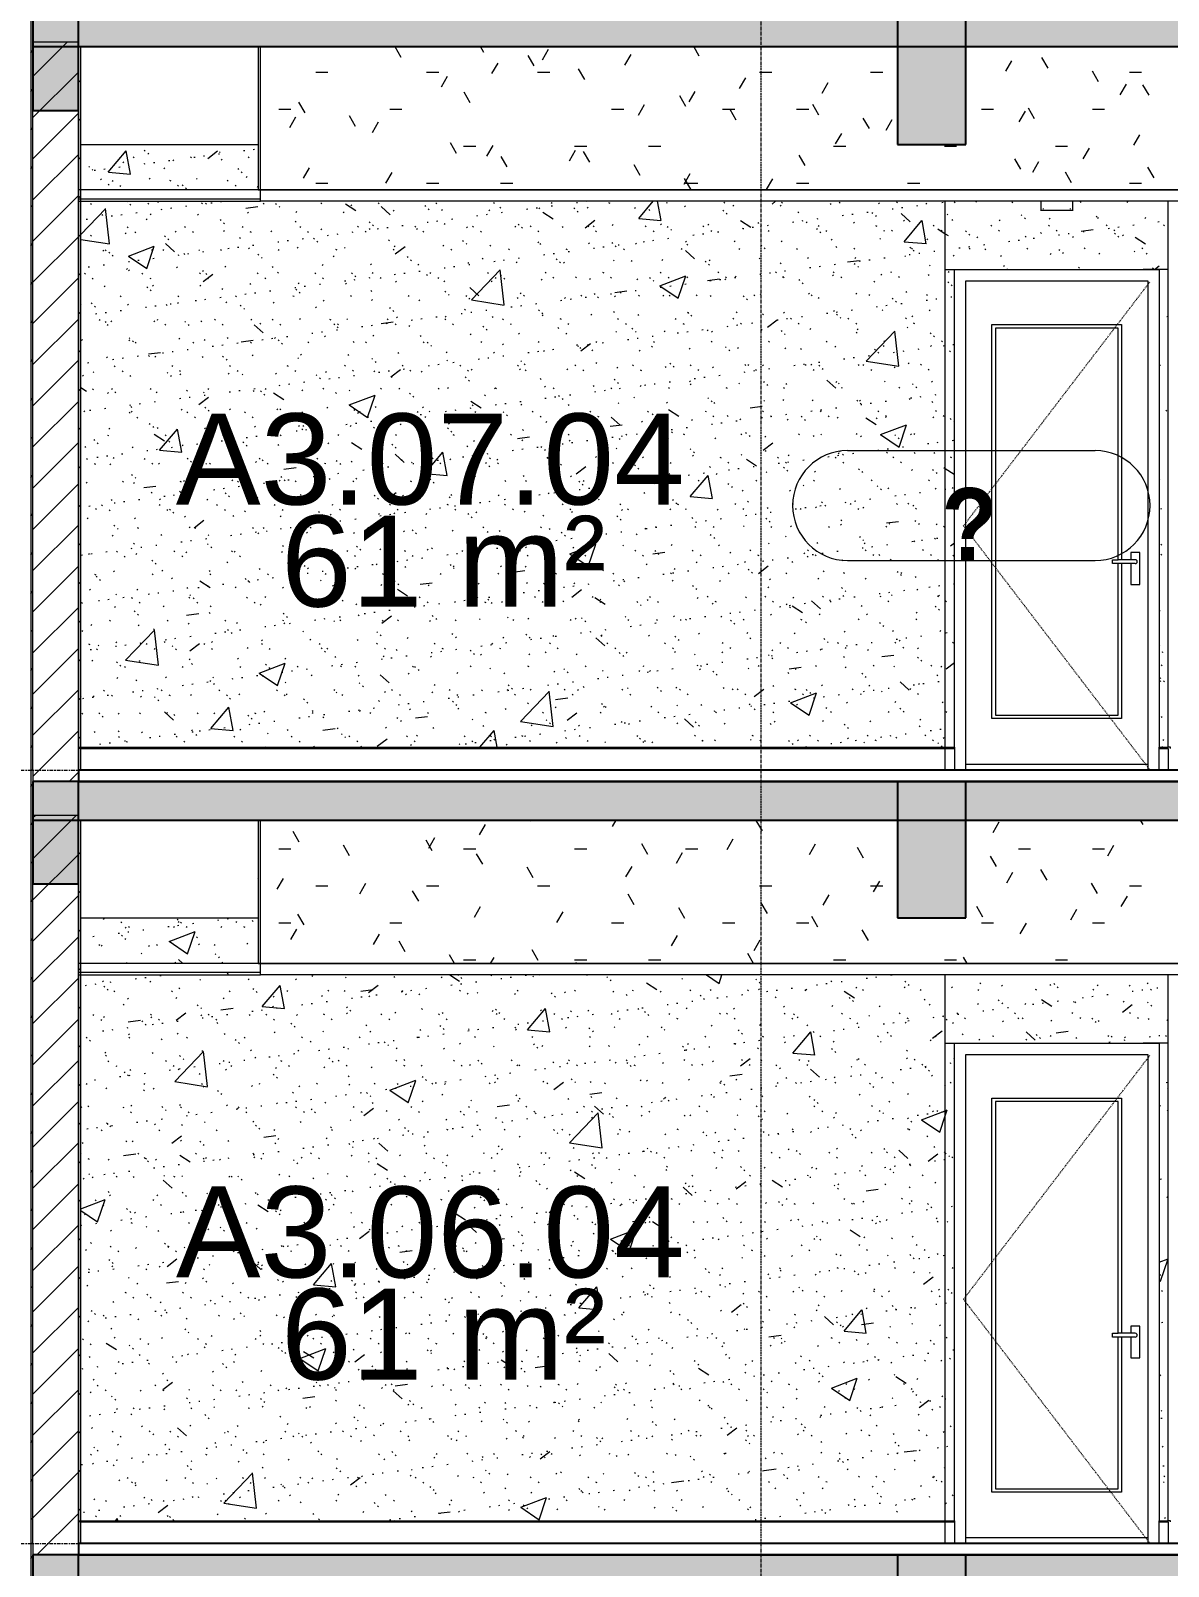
# Model space of a CAD drawing. Header units: millimetres. Extents: x 25061 to 259291, y -8723 to 35400.
# Drawn here: x 118842 to 123842, y 19100 to 25850 of the extents above; entities that cross this region are included whole.
import ezdxf

# ---------------------------------------------------------------- set-up
doc = ezdxf.new("R2010")
doc.units = ezdxf.units.MM
for name, pattern in [('Centre', [31.75, 6.35, -4.7625, 15.875, -4.7625]), ('Dash', [6.35, 3.175, -3.175]), ('Grid Line', [22.225, 12.7, -3.175, 3.175, -3.175])]:
    doc.linetypes.add(name, pattern=pattern)
for name, color, linetype, lineweight in [('0-1', 7, 'Continuous', 5), ('A-AREA-IDEN', 2, 'Continuous', 9), ('A-CLNG', 13, 'Continuous', 9), ('A-CLNG-1', 250, 'Continuous', 18), ('A-CLNG-2', 7, 'Continuous', 9), ('A-CLNG-PATT-1', 7, 'Continuous', 9), ('A-CLNG-PATT-2', 9, 'Continuous', 9), ('A-DETL-GENF-HDLN-1', 7, 'Dash', 9), ('A-DOOR', 31, 'Continuous', 9), ('A-DOOR-1', 7, 'Continuous', 9), ('A-DOOR-IDEN', 31, 'Continuous', 9), ('A-FLOR-1', 10, 'Continuous', 25), ('A-FLOR-HRAL-1', 253, 'Continuous', 9), ('A-FLOR-LEVL-2', 51, 'Centre', 9), ('A-FLOR-PATT-1', 7, 'Continuous', 9), ('A-WALL-1', 113, 'Continuous', 18), ('A-WALL-PATT-1', 7, 'Continuous', 9), ('A-WALL-PATT-2', 9, 'Continuous', 9), ('A-WALL-PATT-4', 111, 'Continuous', 9), ('E-LITE-EQPM', 33, 'Continuous', 9), ('E-LITE-EQPM-1', 7, 'Continuous', 9), ('I-WALL-1', 250, 'Continuous', 18), ('I-WALL-2', 7, 'Continuous', 9), ('I-WALL-3', 2, 'Continuous', 18), ('S-BEAM-1', 12, 'Continuous', 5), ('S-BEAM-2', 10, 'Continuous', 25), ('S-BEAM-3', 7, 'Continuous', 9), ('S-GRID-1', 1, 'Grid Line', 9)]:
    doc.layers.add(name, color=color, linetype=linetype, lineweight=lineweight)
doc.styles.add('Arial', font='arial.ttf', dxfattribs={"height": 400})
doc.styles.add('Arial_B_1', font='arialbd.ttf', dxfattribs={"width": 0.9, "height": 320})
pattern_1 = [(45, (81080.3, 14125), (-84.8528, 84.8528), [])]
pattern_2 = [(50, (81080.3, 14125), (1165.978, -102.01), [121.92, -1341.12]), (355, (81080.3, 14125), (-225.554, 1222.763), [97.536, -1072.896]), (100.451, (81177.5, 14116.5), (940.433, 1120.746), [103.616, -1139.776]), (46.184, (81080.3, 14450.1), (1734.906, -269.074), [182.88, -2011.68]), (96.636, (81224.9, 14427.7), (1519.38, 1583.536), [155.424, -1709.665]), (351.184, (81080.3, 14450.1), (1519.39, 1583.52), [146.304, -1609.344]), (21, (81242.9, 14368.8), (970.332, -654.498), [121.92, -1341.12]), (326, (81242.9, 14368.8), (395.533, 1178.804), [97.536, -1072.896]), (71.451, (81323.7, 14314.3), (1365.87, 524.296), [103.616, -1139.776]), (37.5, (81080.3, 14125), (19.767, 541.1527), [53.645, -1006.246, 53.645, -1035.507, -1076.96]), (37.5, (81080.3, 14125), (19.767, 541.1527), [-2149.043, 53.645, -1023.315]), (7.5, (81080.3, 14125), (427.646, 641.156), [53.645, -567.334, 53.645, -981.862, -410.464]), (7.5, (81080.3, 14125), (427.646, 641.156), [-1656.486, 53.645, -356.819]), (327.5, (80717.8, 14125), (867.782, -36.665), [53.645, -352.755, 53.645, -1214.323, -1682.496]), (327.5, (80717.8, 14125), (867.782, -36.665), [-1674.368, 53.645, -1628.85]), (317.5, (80555.2, 14125), (948.028, 162.731), [53.645, -474.675, 53.645, -788.416, -1194.816]), (317.5, (80555.2, 14125), (948.028, 162.731), [-1370.38, 53.645, -1141.17])]
pattern_3 = [(37.5, (81080.3, 14125), (-5.1206, 156.61216), [5.364, -118.181, 5.364, -132.812, -132.08]), (37.5, (81080.3, 14125), (-5.1206, 156.61216), [-261.722, 5.364, -126.716]), (7.5, (81080.3, 14125), (143.847, 229.3842), [5.364, -61.285, 5.364, -105.989, -42.672]), (7.5, (81080.3, 14125), (143.847, 229.3842), [-178.003, 5.364, -37.308]), (327.5, (80980.33, 14125), (253.11758, 0.46008), [5.364, -35.276, 5.364, -140.94, -191.008]), (327.5, (80980.33, 14125), (253.11758, 0.46008), [-186.944, 5.364, -185.644]), (317.5, (80980.33, 14125), (244.3381, 71.3376), [5.364, -14.956, 5.364, -90.546, -109.728]), (317.5, (80980.33, 14125), (244.3381, 71.3376), [-116.23, 5.364, -104.364])]
pattern_4 = [(0, (81080.3, 14125), (650.24, 162.56), [53.645, -434.035, 53.645, -434.035, -2600.96]), (0, (81080.3, 14125), (650.24, 162.56), [-975.36, 53.645, -921.715, 53.645, -434.035, -1137.92]), (0, (81080.3, 14125), (650.24, 162.56), [-2438.4, 53.645, -271.475, 53.645, -759.155]), (120, (81324.14, 14206.28), (-465.9011, 481.84436), [53.645, -434.035, 53.645, -3034.995]), (120, (81324.14, 14206.28), (-465.9011, 481.84436), [-541.325, -434.035, 53.645, -921.715, -1625.6]), (120, (81324.14, 14206.28), (-465.9011, 481.84436), [-1950.72, 53.645, -434.035, 53.645, -1084.275]), (120, (81324.14, 14206.28), (-465.9011, 481.84436), [-2492.045, -271.475, 53.645, -759.155]), (240, (81405.42, 14531.4), (-184.3389, -644.40436), [53.645, -434.035, 53.645, -3034.995]), (240, (81405.42, 14531.4), (-184.3389, -644.40436), [-541.325, -434.035, 53.645, -921.715, -1625.6]), (240, (81405.42, 14531.4), (-184.3389, -644.40436), [-1950.72, 53.645, -434.035, 53.645, -1084.275]), (240, (81405.42, 14531.4), (-184.3389, -644.40436), [-2492.045, -271.475, 53.645, -759.155])]
pattern_5 = [(0, (81080.3, 14125), (1300.48, 325.12), [53.645, -921.715, 53.645, -6123.635]), (0, (81080.3, 14125), (1300.48, 325.12), [-1029.005, -921.715, 53.645, -1897.075, -3251.2]), (0, (81080.3, 14125), (1300.48, 325.12), [-3901.44, 53.645, -921.715, 53.645, -2222.195]), (0, (81080.3, 14125), (1300.48, 325.12), [-4930.445, -596.595, 53.645, -1571.955]), (120, (81567.98, 14287.56), (-931.8022, 963.6887), [53.645, -921.715, -6177.28]), (120, (81567.98, 14287.56), (-931.8022, 963.6887), [-975.36, 53.645, -921.715, -5201.92]), (120, (81567.98, 14287.56), (-931.8022, 963.6887), [-1950.72, 53.645, -1897.075, -3251.2]), (120, (81567.98, 14287.56), (-931.8022, 963.6887), [-3901.44, 53.645, -921.715, -2275.84]), (120, (81567.98, 14287.56), (-931.8022, 963.6887), [-4876.8, 53.645, -596.595, -1625.6]), (120, (81567.98, 14287.56), (-931.8022, 963.6887), [-5527.04, 53.645, -1571.955]), (240, (81730.54, 14937.8), (-368.6778, -1288.8087), [53.645, -921.715, -6177.28]), (240, (81730.54, 14937.8), (-368.6778, -1288.8087), [-975.36, 53.645, -921.715, -5201.92]), (240, (81730.54, 14937.8), (-368.6778, -1288.8087), [-1950.72, 53.645, -1897.075, -3251.2]), (240, (81730.54, 14937.8), (-368.6778, -1288.8087), [-3901.44, 53.645, -921.715, -2275.84]), (240, (81730.54, 14937.8), (-368.6778, -1288.8087), [-4876.8, 53.645, -596.595, -1625.6]), (240, (81730.54, 14937.8), (-368.6778, -1288.8087), [-5527.04, 53.645, -1571.955])]
pattern_6 = [(45, (81080.3, 14125), (-90.50967, 90.50967), [])]

# ---------------------------------------------------------------- blocks, each defined once
blk = doc.blocks.new('NCV_TKTC_KET CAU_rvt-1-TKCS_MẶT CẮT 1')
at = {"layer": 'A-FLOR-PATT-1'}
h = blk.add_hatch(color=256, dxfattribs=at)
h.paths.add_polyline_path([(127252.4, 25780), (127252.4, 25950), (118852.4, 25950), (118852.4, 25780), (126740, 25780)])
h.paths.add_polyline_path([(33652.6, 25780), (42052.6, 25780), (42052.6, 25950), (33652.6, 25950)])
h.paths.add_polyline_path([(46552.6, 25780), (54952.6, 25780), (54952.6, 25950), (46552.6, 25950)])
h.paths.add_polyline_path([(114352.4, 25780), (114352.4, 25950), (105952.4, 25950), (105952.4, 25780), (113942, 25780)])
h = blk.add_hatch(color=256, dxfattribs=at)
h.paths.add_polyline_path([(127252.4, 22380), (127252.4, 22550), (118852.4, 22550), (118852.4, 22380), (126740, 22380)])
h.paths.add_polyline_path([(33652.6, 22380), (42052.6, 22380), (42052.6, 22550), (33652.6, 22550)])
h.paths.add_polyline_path([(114352.4, 22380), (114352.4, 22550), (105952.4, 22550), (105952.4, 22380), (113942, 22380)])
h.paths.add_polyline_path([(46552.6, 22380), (54952.6, 22380), (54952.6, 22550), (46552.6, 22550)])
h = blk.add_hatch(color=256, dxfattribs=at)
h.paths.add_polyline_path([(127252.4, 18980), (127252.4, 19150), (118852.4, 19150), (118852.4, 18980), (126740, 18980)])
h.paths.add_polyline_path([(33652.6, 18980), (42052.6, 18980), (42052.6, 19150), (33652.6, 19150)])
h.paths.add_polyline_path([(114352.4, 18980), (114352.4, 19150), (105952.4, 19150), (105952.4, 18980), (113942, 18980)])
h.paths.add_polyline_path([(46552.6, 18980), (54952.6, 18980), (54952.6, 19150), (46552.6, 19150)])
at = {"layer": 'S-BEAM-1'}
for points in [[(119052.5, 25500), (119052.5, 25950), (118852.5, 25950), (118852.5, 25500)], [(122652.5, 25350), (122952.5, 25350), (122952.5, 25950), (122652.5, 25950), (122652.5, 25564.2)], [(119052.5, 22100), (119052.5, 22550), (118852.5, 22550), (118852.5, 22100)], [(122952.5, 21950), (122952.5, 22550), (122652.5, 22550), (122652.5, 21950)], [(119052.5, 18700), (119052.5, 19150), (118852.5, 19150), (118852.5, 18700)], [(122952.5, 18550), (122952.5, 19150), (122652.5, 19150), (122652.5, 18550), (122740.6, 18550)]]:
    blk.add_hatch(color=256, dxfattribs=at).paths.add_polyline_path(points)
at = {"layer": 'A-FLOR-1'}
for p, q in [((118852.4, 25950), (118852.4, 25780)), ((118852.4, 25780), (127252.4, 25780)), ((127252.4, 22550), (118852.4, 22550)), ((118852.4, 22550), (118852.4, 22380)), ((118852.4, 22380), (127252.4, 22380)), ((127252.4, 19150), (118852.4, 19150)), ((118852.4, 19150), (118852.4, 18980))]:
    blk.add_line(p, q, dxfattribs=at)
at = {"layer": 'S-BEAM-2'}
for p, q in [((118852.5, 25950), (118852.5, 25500)), ((119052.5, 25500), (119052.5, 25950)), ((122652.5, 25950), (122652.5, 25350)), ((122952.5, 25350), (122952.5, 25950)), ((118852.5, 25500), (119052.5, 25500)), ((122652.5, 25350), (122952.5, 25350)), ((119052.5, 22550), (118852.5, 22550)), ((118852.5, 22550), (118852.5, 22100)), ((119052.5, 22100), (119052.5, 22550)), ((122952.5, 22550), (122652.5, 22550)), ((122652.5, 22550), (122652.5, 21950)), ((122952.5, 21950), (122952.5, 22550)), ((118852.5, 22100), (119052.5, 22100)), ((122652.5, 21950), (122952.5, 21950)), ((119052.5, 19150), (118852.5, 19150)), ((118852.5, 19150), (118852.5, 18700)), ((119052.5, 18700), (119052.5, 19150)), ((122952.5, 19150), (122652.5, 19150)), ((122652.5, 19150), (122652.5, 18550)), ((122952.5, 18550), (122952.5, 19150))]:
    blk.add_line(p, q, dxfattribs=at)
at = {"layer": 'S-BEAM-3'}
for p, q in [((119062.5, 25350), (119842.5, 25350)), ((119062.5, 21950), (119842.5, 21950))]:
    blk.add_line(p, q, dxfattribs=at)
blk = doc.blocks.new('DOOR_CW_01 CANH MO-PANEL KINH - DIG_02-800x2200-CỬA NHÔM KÍNH-401063-TKCS_MẶT CẮT 1')
at = {"layer": 'A-DOOR-1'}
for p, q in [((122862.7, 7800), (122972.7, 7800)), ((122752.7, 5700), (122752.7, 5695)), ((122752.7, 5700), (122752.7, 5695)), ((122752.7, 5700), (122752.7, 5695)), ((122792.7, 5695), (122792.7, 5700)), ((122852.7, 5695), (122852.7, 5700)), ((122852.7, 5695), (122852.7, 5700)), ((122852.7, 5700), (122852.7, 5695))]:
    blk.add_line(p, q, dxfattribs=at)
blk = doc.blocks.new('DOOR_CW_01 CANH MO-PANEL KINH - DIW_01-900x2200-CỬA GỖ VÂN LAMINATE-553375-TKCS_MẶT CẮT 1')
at = {"layer": 'A-DOOR-1'}
for p, q in [((123842.7, 7800), (123732.7, 7800)), ((123852.7, 5695), (123852.7, 5700)), ((123852.7, 5695), (123852.7, 5700)), ((123852.7, 5695), (123852.7, 5700)), ((123912.7, 5695), (123912.7, 5700)), ((123952.7, 5700), (123952.7, 5695)), ((123952.7, 5700), (123952.7, 5695)), ((123952.7, 5695), (123952.7, 5700))]:
    blk.add_line(p, q, dxfattribs=at)
blk = doc.blocks.new('LIC_09 - ĐÈN LED DOWNLIGHT ÂM TRẦN_ P_9W - 6000K - LIC_09 - ĐÈN LED DOWNLIGHT ÂM TRẦN_ P_9W_ ÁNH SÁNG TRẮNG 6000K-517041-TKCS_MẶT CẮT 1')
at = {"layer": 'E-LITE-EQPM-1'}
for p, q in [((123283.1, 8100), (123283.1, 8060)), ((123423.1, 8060), (123423.1, 8100)), ((123424.4, 8060), (123281.7, 8060)), ((123353.1, 8060), (123283.1, 8060)), ((123293.1, 8068), (123293.1, 8065)), ((123423.1, 8060), (123353.1, 8060)), ((123413.1, 8065), (123413.1, 8068))]:
    blk.add_line(p, q, dxfattribs=at)
blk = doc.blocks.new('DOOR_CW_01 CANH MO-PANEL KINH - DIG_01-900x2200-CỬA NHÔM KÍNH-901226-TKCS_MẶT CẮT 1')
at = {"layer": 'A-DETL-GENF-HDLN-1'}
for p, q in [((122942.7, 6673.5), (123762.7, 7747)), ((123762.7, 5600), (122942.7, 6673.5))]:
    blk.add_line(p, q, dxfattribs=at)
at = {"layer": 'A-DOOR-1'}
for p, q in [((122952.7, 5600), (122952.7, 7750)), ((122952.7, 7750), (123752.7, 7750)), ((123752.7, 7750), (123752.7, 5600)), ((123067.7, 7558), (123637.7, 7558)), ((123067.7, 5826), (123067.7, 7558)), ((123622.7, 7543), (123082.7, 7543)), ((123082.7, 7543), (123082.7, 5841)), ((123622.7, 6524.5), (123622.7, 7543)), ((123637.7, 7558), (123637.7, 6524.5)), ((123677.9, 6556), (123677.9, 6524.5)), ((123717.5, 6556), (123677.9, 6556)), ((123717.5, 6416), (123717.5, 6556)), ((123596.9, 6524.5), (123622.7, 6524.5)), ((123596.9, 6507.5), (123596.9, 6524.5)), ((123622.7, 6507.5), (123596.9, 6507.5)), ((123697.7, 6524.5), (123622.7, 6524.5)), ((123622.7, 5841), (123622.7, 6507.5)), ((123697.7, 6507.5), (123622.7, 6507.5)), ((123637.7, 6507.5), (123637.7, 5826)), ((123677.9, 6507.5), (123677.9, 6416)), ((123677.9, 6416), (123717.5, 6416)), ((123637.7, 5826), (123067.7, 5826)), ((123082.7, 5841), (123622.7, 5841)), ((122902.7, 5700), (122902.7, 5695)), ((123802.7, 5695), (123802.7, 5700)), ((122952.7, 5626), (123752.7, 5626))]:
    blk.add_line(p, q, dxfattribs=at)
for start, end in [(0, 90), (270, 360)]:
    blk.add_arc((123697.7, 6516), 8.5, start, end, dxfattribs=at)
blk = doc.blocks.new('Railing - Railing-915991-TKCS_MẶT CẮT 1')
at = {"layer": 'A-FLOR-HRAL-1'}
for p, q in [((119062.5, 12495), (119052.5, 12495)), ((119052.5, 12495), (119052.5, 12400)), ((119062.5, 12400), (119062.5, 12495)), ((119062.5, 12495), (122862.5, 12495)), ((122862.5, 12400), (122862.5, 12495)), ((119052.5, 12400), (119062.5, 12400))]:
    blk.add_line(p, q, dxfattribs=at)
blk = doc.blocks.new('Railing - Railing-V38-TKCS_MẶT CẮT 1')
at = {"layer": 'A-FLOR-HRAL-1'}
for p, q in [((122862.5, 12495), (122902.5, 12495)), ((122902.5, 12495), (122902.5, 12400))]:
    blk.add_line(p, q, dxfattribs=at)
blk = doc.blocks.new('Railing - Railing-V39-TKCS_MẶT CẮT 1')
at = {"layer": 'A-FLOR-HRAL-1'}
for p, q in [((123802.5, 12400), (123802.5, 12495)), ((123802.5, 12495), (123842.5, 12495)), ((123842.5, 12495), (123842.5, 12400))]:
    blk.add_line(p, q, dxfattribs=at)
blk = doc.blocks.new('CL_01-VÁCH DỰNG THẠCH CAO CĂN HỘ LOẠI 1-5A4 - CL_01-VÁCH DỰNG THẠCH CAO CĂN HỘ LOẠI 1A-5-V45-TKCS_MẶT CẮT 1')
at = {"layer": 'A-CLNG-PATT-2'}
h = blk.add_hatch(dxfattribs=at)
h.set_pattern_fill('FP_1', color=256, style=0, pattern_type=2)
h.set_pattern_definition(pattern_4)
h.paths.add_polyline_path([(119852.5, 25150), (125452.6, 25150), (125452.6, 25780), (122952.5, 25780), (122952.5, 25350), (122652.5, 25350), (122652.5, 25780), (119852.5, 25780)])
at = {"layer": 'A-CLNG-1'}
for p, q in [((119852.5, 25780), (119842.5, 25780)), ((119842.5, 25780), (119842.5, 25150)), ((119852.5, 25150), (119852.5, 25780)), ((125462.6, 25780), (125452.6, 25780)), ((125452.6, 25780), (125452.6, 25150)), ((125462.6, 25150), (125462.6, 25780)), ((119842.5, 25150), (119852.5, 25150)), ((125452.6, 25150), (125462.6, 25150))]:
    blk.add_line(p, q, dxfattribs=at)
at = {"layer": 'A-CLNG-2'}
blk.add_line((125452.5, 25150), (119852.5, 25150), dxfattribs=at)
blk = doc.blocks.new('NCV_TKTC_TANG 6 - 8_rvt-1-TKCS_MẶT CẮT 1')
at = {"layer": 'A-WALL-PATT-1'}
h = blk.add_hatch(dxfattribs=at)
h.set_pattern_fill('FP_3', color=256, style=0, pattern_type=2)
h.set_pattern_definition(pattern_1)
h.paths.add_polyline_path([(119062.5, 22700), (119062.5, 25780), (119052.5, 25780), (119052.5, 22700)])
at = {"layer": 'A-WALL-PATT-2'}
h = blk.add_hatch(dxfattribs=at)
h.set_pattern_fill('FP_4', color=256, style=0, pattern_type=2)
h.set_pattern_definition(pattern_2)
h.paths.add_polyline_path([(121940.7, 22700), (122862.5, 22700), (122862.5, 25100), (119062.5, 25100), (119062.5, 22700)])
h.paths.add_polyline_path([(119842.5, 25150), (119842.5, 25350), (119062.5, 25350), (119062.5, 25150)])
h = blk.add_hatch(dxfattribs=at)
h.set_pattern_fill('FP_5', color=256, style=0, pattern_type=2)
h.set_pattern_definition(pattern_3)
h.paths.add_polyline_path([(121940.7, 22700), (122862.5, 22700), (122862.5, 25100), (119062.5, 25100), (119062.5, 22700)])
h.paths.add_polyline_path([(119842.5, 25150), (119842.5, 25350), (119062.5, 25350), (119062.5, 25150)])
h = blk.add_hatch(dxfattribs=at)
h.set_pattern_fill('FP_4', color=256, style=0, pattern_type=2)
h.set_pattern_definition(pattern_2)
h.paths.add_polyline_path([(122862.5, 22700), (122902.5, 22700), (122902.5, 24800), (123802.5, 24800), (123802.5, 22700), (123842.5, 22700), (123842.5, 25100), (123422.8, 25100), (123422.8, 25060), (123282.8, 25060), (123282.8, 25100), (122862.5, 25100), (122862.5, 24347.8)])
h = blk.add_hatch(dxfattribs=at)
h.set_pattern_fill('FP_5', color=256, style=0, pattern_type=2)
h.set_pattern_definition(pattern_3)
h.paths.add_polyline_path([(122862.5, 22700), (122902.5, 22700), (122902.5, 24800), (123802.5, 24800), (123802.5, 22700), (123842.5, 22700), (123842.5, 25100), (123422.8, 25100), (123422.8, 25060), (123282.8, 25060), (123282.8, 25100), (122862.5, 25100), (122862.5, 24347.8)])
at = {"layer": 'A-CLNG-1'}
for p, q in [((119852.5, 25150), (119052.5, 25150)), ((119052.5, 25150), (119052.5, 25100)), ((119852.5, 25100), (119852.5, 25150)), ((119052.5, 25100), (119852.5, 25100))]:
    blk.add_line(p, q, dxfattribs=at)
at = {"layer": 'A-CLNG-2'}
for p, q in [((119852.5, 25110), (119052.5, 25110)), ((119852.5, 25150), (125452.5, 25150)), ((125452.5, 25100), (119852.5, 25100))]:
    blk.add_line(p, q, dxfattribs=at)
at = {"layer": 'A-FLOR-1'}
for p, q in [((125852.5, 22600), (119052.5, 22600)), ((119052.5, 22600), (119052.5, 22550)), ((119052.5, 22550), (125852.5, 22550))]:
    blk.add_line(p, q, dxfattribs=at)
at = {"layer": 'I-WALL-1'}
for p, q in [((119062.5, 25780), (119052.5, 25780)), ((119052.5, 25780), (119052.5, 22700)), ((119062.5, 22700), (119062.5, 25780)), ((119052.5, 22700), (119062.5, 22700))]:
    blk.add_line(p, q, dxfattribs=at)
at = {"layer": 'I-WALL-2'}
for p, q in [((122862.5, 22700), (122862.5, 25100)), ((123842.5, 22700), (123842.5, 25100)), ((122902.5, 22700), (122902.5, 24800)), ((122902.5, 24800), (123802.5, 24800)), ((123802.5, 24800), (123802.5, 22700)), ((119062.5, 22700), (122862.5, 22700)), ((122862.5, 22700), (122902.5, 22700)), ((123802.5, 22700), (123842.5, 22700)), ((123852.5, 22700), (123842.5, 22700))]:
    blk.add_line(p, q, dxfattribs=at)
at = {"layer": ''}
for name in ['Railing - Railing-915991-TKCS_MẶT CẮT 1', 'Railing - Railing-V38-TKCS_MẶT CẮT 1', 'Railing - Railing-V39-TKCS_MẶT CẮT 1']:
    blk.add_blockref(name, (0, 10200), dxfattribs=at)
at = {"layer": 'A-CLNG'}
blk.add_blockref('CL_01-VÁCH DỰNG THẠCH CAO CĂN HỘ LOẠI 1-5A4 - CL_01-VÁCH DỰNG THẠCH CAO CĂN HỘ LOẠI 1A-5-V45-TKCS_MẶT CẮT 1', (0, 0), dxfattribs=at)
at = {"layer": 'A-DOOR'}
for name in ['DOOR_CW_01 CANH MO-PANEL KINH - DIG_02-800x2200-CỬA NHÔM KÍNH-401063-TKCS_MẶT CẮT 1', 'DOOR_CW_01 CANH MO-PANEL KINH - DIW_01-900x2200-CỬA GỖ VÂN LAMINATE-553375-TKCS_MẶT CẮT 1', 'DOOR_CW_01 CANH MO-PANEL KINH - DIG_01-900x2200-CỬA NHÔM KÍNH-901226-TKCS_MẶT CẮT 1']:
    blk.add_blockref(name, (-0.2, 17000), dxfattribs=at)
at = {"layer": 'E-LITE-EQPM'}
blk.add_blockref('LIC_09 - ĐÈN LED DOWNLIGHT ÂM TRẦN_ P_9W - 6000K - LIC_09 - ĐÈN LED DOWNLIGHT ÂM TRẦN_ P_9W_ ÁNH SÁNG TRẮNG 6000K-517041-TKCS_MẶT CẮT 1', (-0.2, 17000), dxfattribs=at)
blk = doc.blocks.new('CL_01-VÁCH DỰNG THẠCH CAO CĂN HỘ LOẠI 1-5A4 - CL_01-VÁCH DỰNG THẠCH CAO CĂN HỘ LOẠI 1A-5-V105-TKCS_MẶT CẮT 1')
at = {"layer": 'A-CLNG-PATT-1'}
h = blk.add_hatch(dxfattribs=at)
h.set_pattern_fill('FP_7', color=256, style=0, pattern_type=2)
h.set_pattern_definition(pattern_5)
h.paths.add_polyline_path([(125452.6, 21750), (125462.6, 21750), (125462.6, 22380), (125452.6, 22380), (125452.6, 21914.9)])
h.paths.add_polyline_path([(119852.5, 21750), (119852.5, 22380), (119842.5, 22380), (119842.5, 21750)])
at = {"layer": 'A-CLNG-PATT-2'}
h = blk.add_hatch(dxfattribs=at)
h.set_pattern_fill('FP_1', color=256, style=0, pattern_type=2)
h.set_pattern_definition(pattern_4)
h.paths.add_polyline_path([(123540.5, 21750), (125452.6, 21750), (125452.6, 22380), (122952.5, 22380), (122952.5, 21950), (122652.5, 21950), (122652.5, 22380), (119852.5, 22380), (119852.5, 21750), (121940.7, 21750)])
at = {"layer": 'A-CLNG-1'}
for p, q in [((119852.5, 22380), (119842.5, 22380)), ((119842.5, 22380), (119842.5, 21750)), ((119852.5, 21750), (119852.5, 22380)), ((125462.6, 22380), (125452.6, 22380)), ((125452.6, 22380), (125452.6, 21750)), ((125462.6, 21750), (125462.6, 22380)), ((119842.5, 21750), (119852.5, 21750)), ((125452.6, 21750), (125462.6, 21750))]:
    blk.add_line(p, q, dxfattribs=at)
at = {"layer": 'A-CLNG-2'}
blk.add_line((125452.5, 21750), (119852.5, 21750), dxfattribs=at)
blk = doc.blocks.new('NCV_TKTC_TANG 6 - 8_rvt-3-TKCS_MẶT CẮT 1')
at = {"layer": 'A-CLNG-PATT-1'}
h = blk.add_hatch(dxfattribs=at)
h.set_pattern_fill('FP_7', color=256, style=0, pattern_type=2)
h.set_pattern_definition(pattern_5)
h.paths.add_polyline_path([(125452.5, 21700), (125852.5, 21700), (125852.5, 21710), (125452.5, 21710)])
h.paths.add_polyline_path([(119052.5, 21700), (119852.5, 21700), (119852.5, 21710), (119052.5, 21710)])
at = {"layer": 'A-WALL-PATT-1'}
h = blk.add_hatch(dxfattribs=at)
h.set_pattern_fill('FP_3', color=256, style=0, pattern_type=2)
h.set_pattern_definition(pattern_1)
h.paths.add_polyline_path([(119062.5, 19300), (119062.5, 22380), (119052.5, 22380), (119052.5, 19300)])
at = {"layer": 'A-WALL-PATT-2'}
h = blk.add_hatch(dxfattribs=at)
h.set_pattern_fill('FP_4', color=256, style=0, pattern_type=2)
h.set_pattern_definition(pattern_2)
h.paths.add_polyline_path([(119062.5, 19300), (122862.5, 19300), (122862.5, 21700), (119062.5, 21700), (119062.5, 19482)])
h.paths.add_polyline_path([(119062.5, 21750), (119842.5, 21750), (119842.5, 21950), (119062.5, 21950)])
h = blk.add_hatch(dxfattribs=at)
h.set_pattern_fill('FP_5', color=256, style=0, pattern_type=2)
h.set_pattern_definition(pattern_3)
h.paths.add_polyline_path([(119062.5, 19300), (122862.5, 19300), (122862.5, 21700), (119062.5, 21700), (119062.5, 19482)])
h.paths.add_polyline_path([(119062.5, 21750), (119842.5, 21750), (119842.5, 21950), (119062.5, 21950)])
h = blk.add_hatch(dxfattribs=at)
h.set_pattern_fill('FP_4', color=256, style=0, pattern_type=2)
h.set_pattern_definition(pattern_2)
h.paths.add_polyline_path([(122902.5, 19300), (122902.5, 21400), (123802.5, 21400), (123802.5, 19300), (123842.5, 19300), (123842.5, 21700), (122862.5, 21700), (122862.5, 19300)])
h = blk.add_hatch(dxfattribs=at)
h.set_pattern_fill('FP_5', color=256, style=0, pattern_type=2)
h.set_pattern_definition(pattern_3)
h.paths.add_polyline_path([(122902.5, 19300), (122902.5, 21400), (123802.5, 21400), (123802.5, 19300), (123842.5, 19300), (123842.5, 21700), (122862.5, 21700), (122862.5, 19300)])
at = {"layer": 'A-CLNG-1'}
for p, q in [((119852.5, 21750), (119052.5, 21750)), ((119052.5, 21750), (119052.5, 21700)), ((119852.5, 21700), (119852.5, 21750)), ((119052.5, 21700), (119852.5, 21700))]:
    blk.add_line(p, q, dxfattribs=at)
at = {"layer": 'A-CLNG-2'}
for p, q in [((119852.5, 21750), (125452.5, 21750)), ((119852.5, 21710), (119052.5, 21710)), ((125452.5, 21700), (119852.5, 21700))]:
    blk.add_line(p, q, dxfattribs=at)
at = {"layer": 'A-FLOR-1'}
for p, q in [((125852.5, 19200), (119052.5, 19200)), ((119052.5, 19200), (119052.5, 19150)), ((119052.5, 19150), (125852.5, 19150))]:
    blk.add_line(p, q, dxfattribs=at)
at = {"layer": 'I-WALL-1'}
for p, q in [((119062.5, 22380), (119052.5, 22380)), ((119052.5, 22380), (119052.5, 19300)), ((119062.5, 19300), (119062.5, 22380)), ((119052.5, 19300), (119062.5, 19300))]:
    blk.add_line(p, q, dxfattribs=at)
at = {"layer": 'I-WALL-2'}
for p, q in [((122862.5, 19300), (122862.5, 21700)), ((123842.5, 19300), (123842.5, 21700)), ((122902.5, 19300), (122902.5, 21400)), ((122902.5, 21400), (123802.5, 21400)), ((123802.5, 21400), (123802.5, 19300)), ((119062.5, 19300), (122862.5, 19300)), ((122862.5, 19300), (122902.5, 19300)), ((123802.5, 19300), (123842.5, 19300)), ((123852.5, 19300), (123842.5, 19300))]:
    blk.add_line(p, q, dxfattribs=at)
at = {"layer": ''}
for name in ['Railing - Railing-915991-TKCS_MẶT CẮT 1', 'Railing - Railing-V38-TKCS_MẶT CẮT 1', 'Railing - Railing-V39-TKCS_MẶT CẮT 1']:
    blk.add_blockref(name, (0, 6800), dxfattribs=at)
at = {"layer": 'A-CLNG'}
blk.add_blockref('CL_01-VÁCH DỰNG THẠCH CAO CĂN HỘ LOẠI 1-5A4 - CL_01-VÁCH DỰNG THẠCH CAO CĂN HỘ LOẠI 1A-5-V105-TKCS_MẶT CẮT 1', (0, 0), dxfattribs=at)
at = {"layer": 'A-DOOR'}
for name in ['DOOR_CW_01 CANH MO-PANEL KINH - DIG_02-800x2200-CỬA NHÔM KÍNH-401063-TKCS_MẶT CẮT 1', 'DOOR_CW_01 CANH MO-PANEL KINH - DIW_01-900x2200-CỬA GỖ VÂN LAMINATE-553375-TKCS_MẶT CẮT 1', 'DOOR_CW_01 CANH MO-PANEL KINH - DIG_01-900x2200-CỬA NHÔM KÍNH-901226-TKCS_MẶT CẮT 1']:
    blk.add_blockref(name, (-0.2, 13600), dxfattribs=at)
blk = doc.blocks.new('STN_Door Tag - STN_Door Tag-1788670-TKCS_MẶT CẮT 1')
at = {"layer": 'A-DOOR-IDEN'}
for p, q in [((37398.9, 27404.1), (38487, 27404.1)), ((37398.9, 26921.1), (38487, 26921.1))]:
    blk.add_line(p, q, dxfattribs=at)
for centre, start, end in [((37398.9, 27162.6), 90, 270), ((38487, 27162.6), 270, 90)]:
    blk.add_arc(centre, 241.5, start, end, dxfattribs=at)

msp = doc.modelspace()

# ---------------------------------------------------------------- hatches: boundary and pattern name
at = {"layer": 'A-WALL-PATT-4'}
h = msp.add_hatch(dxfattribs=at)
h.set_pattern_fill('FP_3', color=256, style=0, pattern_type=2)
h.set_pattern_definition(pattern_1)
h.paths.add_polyline_path([(118852.5, 22600), (118852.5, 26000), (118842.5, 26000), (118842.5, 22600)])
h = msp.add_hatch(dxfattribs=at)
h.set_pattern_fill('FP_8', color=256, style=0, pattern_type=2)
h.set_pattern_definition(pattern_6)
h.paths.add_polyline_path([(119052.5, 22550), (119052.5, 25800), (118852.5, 25800), (118852.5, 22550)])
h = msp.add_hatch(dxfattribs=at)
h.set_pattern_fill('FP_3', color=256, style=0, pattern_type=2)
h.set_pattern_definition(pattern_1)
h.paths.add_polyline_path([(118852.5, 19200), (118852.5, 22600), (118842.5, 22600), (118842.5, 19200)])
h = msp.add_hatch(dxfattribs=at)
h.set_pattern_fill('FP_8', color=256, style=0, pattern_type=2)
h.set_pattern_definition(pattern_6)
h.paths.add_polyline_path([(119052.5, 19150), (119052.5, 22400), (118852.5, 22400), (118852.5, 19150)])
h = msp.add_hatch(dxfattribs=at)
h.set_pattern_fill('FP_3', color=256, style=0, pattern_type=2)
h.set_pattern_definition(pattern_1)
h.paths.add_polyline_path([(118852.5, 15800), (118852.5, 19200), (118842.5, 19200), (118842.5, 15800)])

# ---------------------------------------------------------------- linework, layer by layer
at = {"layer": 'A-FLOR-LEVL-2'}
for p, q in [((25061.1, 22600), (134152.6, 22600)), ((25061.1, 19200), (134152.6, 19200))]:
    msp.add_line(p, q, dxfattribs=at)
at = {"layer": 'A-WALL-1'}
for p, q in [((119052.5, 25800), (118852.5, 25800)), ((119052.5, 22550), (119052.5, 25800)), ((118852.5, 22600), (118852.5, 22550)), ((118852.5, 22550), (119052.5, 22550)), ((119052.5, 22400), (118852.5, 22400)), ((119052.5, 19150), (119052.5, 22400)), ((118852.5, 19200), (118852.5, 19150)), ((118852.5, 19150), (119052.5, 19150))]:
    msp.add_line(p, q, dxfattribs=at)
at = {"layer": 'I-WALL-3'}
for p, q in [((118842.5, 26000), (118842.5, 22600)), ((118852.5, 22600), (118852.5, 25950)), ((118842.5, 22600), (118842.5, 19200)), ((118852.5, 22600), (118842.5, 22600)), ((118842.5, 22600), (118852.5, 22600)), ((118852.5, 19200), (118852.5, 22550)), ((118842.5, 19200), (118842.5, 15800)), ((118852.5, 19200), (118842.5, 19200)), ((118842.5, 19200), (118852.5, 19200)), ((118852.5, 15800), (118852.5, 19150))]:
    msp.add_line(p, q, dxfattribs=at)
at = {"layer": 'S-GRID-1'}
msp.add_line((122052.6, -3283.1), (122052.6, 30285.9), dxfattribs=at)

# ---------------------------------------------------------------- block references
at = {"layer": '0-1'}
for name in ['NCV_TKTC_KET CAU_rvt-1-TKCS_MẶT CẮT 1', 'NCV_TKTC_TANG 6 - 8_rvt-1-TKCS_MẶT CẮT 1', 'NCV_TKTC_TANG 6 - 8_rvt-3-TKCS_MẶT CẮT 1']:
    msp.add_blockref(name, (0, 0), dxfattribs=at)
at = {"layer": 'A-DOOR-IDEN'}
msp.add_blockref('STN_Door Tag - STN_Door Tag-1788670-TKCS_MẶT CẮT 1', (85034, -3400), dxfattribs=at)

# ---------------------------------------------------------------- texts
at = {"layer": 'A-AREA-IDEN', "char_height": 400, "line_spacing_factor": 0.936439, "style": 'Arial'}
for s, insert, width, attachment_point in [('\\pt8,16,24,32,40,48,56,64,72,80,88,96,104,112,120,128,136,144,152,160,168,176,184,192,200,208,216,224,232,240,248,256;A3.07.04', (120598.8, 23761.6), 2233.6, 8), ('\\pt8,16,24,32,40,48,56,64,72,80,88,96,104,112,120,128,136,144,152,160,168,176,184,192,200,208,216,224,232,240,248,256;61 m²', (120656.8, 23515.7), 1449.6, 5), ('\\pt8,16,24,32,40,48,56,64,72,80,88,96,104,112,120,128,136,144,152,160,168,176,184,192,200,208,216,224,232,240,248,256;A3.06.04', (120598.8, 20363.8), 2233.6, 8), ('\\pt8,16,24,32,40,48,56,64,72,80,88,96,104,112,120,128,136,144,152,160,168,176,184,192,200,208,216,224,232,240,248,256;61 m²', (120656.8, 20117.9), 1449.6, 5)]:
    msp.add_mtext(s, dxfattribs=dict(at, insert=insert, width=width, attachment_point=attachment_point))
at = {"layer": 'A-DOOR-IDEN', "insert": (122968.8, 23679.6), "char_height": 320, "width": 257.76, "attachment_point": 5, "line_spacing_factor": 0.936439, "style": 'Arial_B_1'}
msp.add_mtext('\\pt7.2,14.4,21.6,28.8,36,43.2,50.4,57.6,64.8,72,79.2,86.4,93.6,100.8,108,115.2,122.4,129.6,136.8,144,151.2,158.4,165.6,172.8,180,187.2,194.4,201.6,208.8,216,223.2,230.4;?', dxfattribs=at)

doc.saveas('drawing.dxf')
